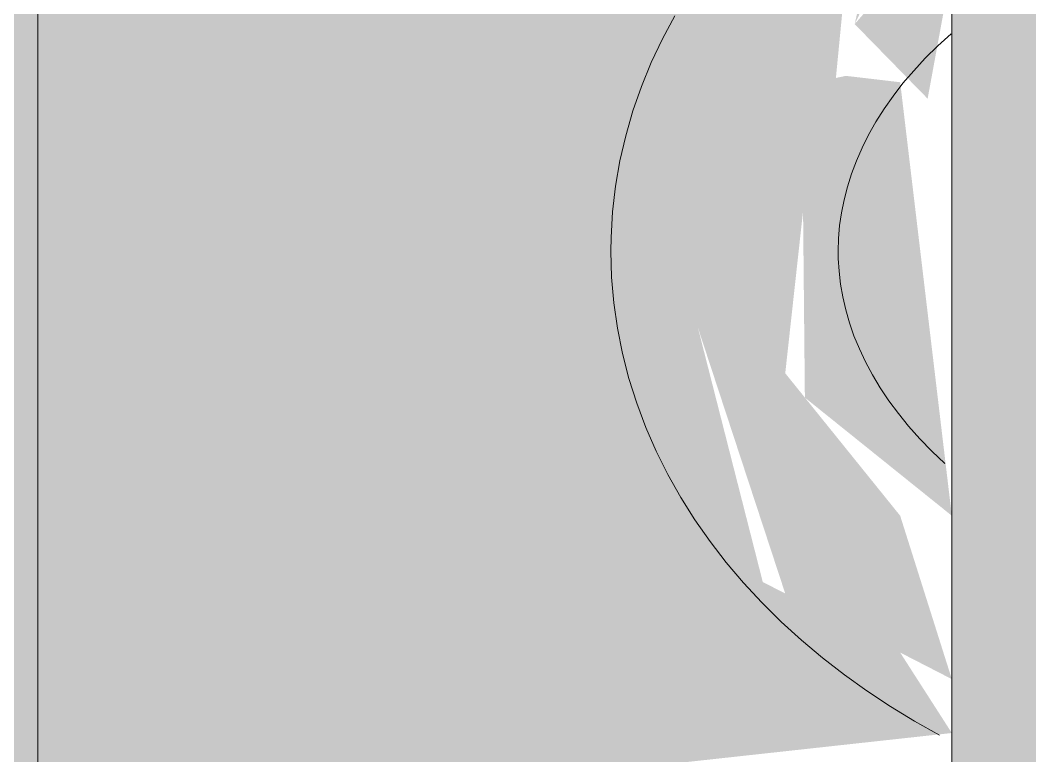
# Model space of a CAD drawing. Header units: inches. Extents: x -26493 to -10162, y -132 to 713.
# Drawn here: x -25623.693 to -25622.583, y 281.466 to 282.275 of the extents above; entities that cross this region are included whole.
import ezdxf

# ---------------------------------------------------------------- set-up
doc = ezdxf.new("R2010")
doc.units = ezdxf.units.IN
doc.header["$MEASUREMENT"] = 0
doc.layers.add('Q-SPCQ', color=91, linetype='Continuous', lineweight=9)

# ---------------------------------------------------------------- blocks, each defined once
blk = doc.blocks.new('Basketball_Backstop-Performance_Sports_Systems-3103-Ceiling_Hung - 27_-0_ to 27_-11 7_8_-652462-Section 13')
at = {"layer": 'Q-SPCQ'}
blk.add_hatch(color=256, dxfattribs=at).paths.add_polyline_path([(-25622.6688, 280.2291), (-25622.5438, 280.2291), (-25622.5438, 283.0146), (-25622.6688, 283.0146), (-25622.6688, 280.3525)], flags=0)
h = blk.add_hatch(color=256, dxfattribs=at)
h.paths.add_polyline_path([(-25625.1414, 281.375), (-25623.6739, 281.375), (-25623.6739, 282.875), (-25622.6688, 282.875), (-25622.6688, 282.955), (-25664.1669, 282.955), (-25664.8116, 281.375), (-25625.1803, 281.375)], flags=0)
h.paths.add_polyline_path([(-25620.6739, 281.375), (-25574.1739, 281.375), (-25574.1739, 282.955), (-25621.6688, 282.955), (-25621.6688, 282.875), (-25620.6739, 282.875), (-25620.6739, 281.7628)], flags=0)
h.paths.add_polyline_path([(-25670.1739, 281.375), (-25668.8263, 281.4228), (-25668.5521, 281.9883), (-25668.3143, 282.2839), (-25667.7236, 282.6735), (-25667.0338, 282.955), (-25670.1739, 282.955), (-25670.1739, 281.4228)], flags=0)
h.paths.add_polyline_path([(-25622.4813, 281.9148), (-25622.5361, 282.2221), (-25622.5361, 282.0279), (-25622.4987, 281.9375)], flags=0)
h.paths.add_polyline_path([(-25621.8563, 281.9282), (-25621.8117, 282.0279), (-25621.8117, 282.2221), (-25621.8563, 282.2221), (-25621.8563, 281.9375)], flags=0)
h = blk.add_hatch(color=256, dxfattribs=at)
h.paths.add_polyline_path([(-25622.8304, 282.0829), (-25622.9238, 282.2766), (-25622.8467, 282.2703), (-25622.8416, 282.211)], flags=0)
h.paths.add_polyline_path([(-25622.7756, 282.2703), (-25622.7076, 282.4125), (-25622.754, 282.3631), (-25622.7745, 282.2754)], flags=0)
h.paths.add_polyline_path([(-25623.6739, 281.375), (-25623.1063, 281.375), (-25623.1063, 281.4427), (-25622.6688, 281.4906), (-25622.7256, 281.5791), (-25622.8767, 281.6567), (-25622.948, 281.9363), (-25622.8324, 282.0646), (-25622.8304, 281.8595), (-25622.6688, 281.7296), (-25622.7256, 282.2064), (-25622.7853, 282.2134), (-25622.8322, 282.2035), (-25622.8118, 282.3802), (-25622.6688, 282.6237), (-25622.6688, 282.875), (-25623.6739, 282.875), (-25623.6739, 282.6964)], flags=0)
h.paths.add_polyline_path([(-25621.612, 282.4853), (-25621.4962, 282.2628), (-25621.5534, 282.2202), (-25621.5996, 282.432)], flags=0)
h.paths.add_polyline_path([(-25621.5072, 282.0829), (-25621.4454, 282.3006), (-25621.3896, 282.2582), (-25621.4856, 282.1151)], flags=0)
h.paths.add_polyline_path([(-25620.8216, 281.375), (-25620.6739, 281.375), (-25620.6739, 282.875), (-25621.6688, 282.875), (-25621.612, 282.3282), (-25621.5619, 282.2703), (-25621.6595, 282.2179), (-25621.6688, 282.1343), (-25621.612, 281.7296), (-25621.491, 281.9363), (-25621.4609, 282.0252), (-25621.4024, 281.8863), (-25621.5272, 281.6226), (-25621.6688, 281.5244), (-25621.6385, 281.4255), (-25621.2313, 281.375)], flags=0)
h.paths.add_polyline_path([(-25621.844, 281.6325), (-25621.7938, 281.7014), (-25621.7938, 282.3525), (-25621.8492, 282.3125), (-25621.7989, 282.125), (-25621.844, 281.7014)], flags=0)
h = blk.add_hatch(color=256, dxfattribs=at)
h.paths.add_polyline_path([(-25622.7756, 282.2703), (-25622.6954, 282.1883), (-25622.6688, 282.3329), (-25622.6954, 282.3631)], flags=0)
h.paths.add_polyline_path([(-25622.8105, 282.0646), (-25622.7756, 282.4243), (-25622.8425, 282.2703), (-25622.8134, 282.0829)], flags=0)
h.paths.add_polyline_path([(-25621.612, 282.4853), (-25621.6688, 282.4853), (-25621.6353, 282.1766), (-25621.5619, 282.2703), (-25621.6422, 282.3631)], flags=0)
h.paths.add_polyline_path([(-25621.527, 282.0646), (-25621.5072, 282.3575), (-25621.5836, 282.3631), (-25621.5301, 282.0829)], flags=0)
h.paths.add_polyline_path([(-25621.5072, 282.0829), (-25621.3896, 282.2582), (-25621.4856, 282.3312)], flags=0)
h.paths.add_polyline_path([(-25622.8304, 282.0829), (-25622.852, 282.3312), (-25622.948, 282.2582)], flags=0)
h.paths.add_polyline_path([(-25621.7938, 282.3525), (-25621.7938, 282.3959), (-25621.8563, 282.3708)], flags=0)
h = blk.add_hatch(color=256, dxfattribs=at)
h.paths.add_polyline_path([(-25622.6688, 281.5499), (-25622.7256, 281.7296), (-25622.852, 281.8863), (-25622.8304, 282.0829), (-25622.948, 281.9363), (-25622.852, 281.644), (-25622.7256, 281.5791)], flags=0)
h.paths.add_polyline_path([(-25621.6688, 281.5499), (-25621.4609, 281.6567), (-25621.3896, 281.9363), (-25621.5072, 282.0829), (-25621.5072, 281.8595), (-25621.6688, 281.5741)], flags=0)
for p, q in [((-25622.6688, 280.2291), (-25622.6688, 283.0146)), ((-25623.6739, 282.875), (-25623.6739, 281.375))]:
    blk.add_line(p, q, dxfattribs=at)
at = {"layer": 'Q-SPCQ', "flags": 128}
for points in [[(-25622.9736, 282.2796), (-25622.9871, 282.2542), (-25622.9994, 282.2282), (-25623.0102, 282.2018), (-25623.0196, 282.1749), (-25623.0274, 282.1476), (-25623.0338, 282.1199), (-25623.0386, 282.092), (-25623.0419, 282.0639), (-25623.0436, 282.0356), (-25623.0438, 282.0204)], [(-25622.7938, 282.0204), (-25622.7934, 282.0345), (-25622.7922, 282.0487), (-25622.7902, 282.0628), (-25622.7873, 282.077), (-25622.7837, 282.0913), (-25622.7792, 282.1055), (-25622.7738, 282.1198), (-25622.7675, 282.1341), (-25622.7604, 282.1485), (-25622.7523, 282.1627), (-25622.7433, 282.177), (-25622.7334, 282.1912), (-25622.7225, 282.2052), (-25622.7107, 282.2191), (-25622.698, 282.2329), (-25622.6843, 282.2464), (-25622.6697, 282.2597)], [(-25623.0438, 282.0204), (-25623.043, 281.9921), (-25623.0406, 281.9639), (-25623.0366, 281.9359), (-25623.0311, 281.9081), (-25623.024, 281.8806), (-25623.0154, 281.8534), (-25623.0054, 281.8267), (-25622.9939, 281.8005), (-25622.9811, 281.7748), (-25622.9669, 281.7497), (-25622.9514, 281.7252), (-25622.9347, 281.7014), (-25622.9168, 281.6782), (-25622.8978, 281.6557), (-25622.8776, 281.634), (-25622.8564, 281.613), (-25622.8343, 281.5928), (-25622.8111, 281.5734), (-25622.787, 281.5547), (-25622.7621, 281.5369), (-25622.7363, 281.5199), (-25622.7097, 281.5037), (-25622.6824, 281.4884)], [(-25622.6765, 281.7871), (-25622.6907, 281.8005), (-25622.7039, 281.8141), (-25622.7163, 281.828), (-25622.7276, 281.842), (-25622.7381, 281.8561), (-25622.7476, 281.8703), (-25622.7561, 281.8846), (-25622.7638, 281.8989), (-25622.7705, 281.9132), (-25622.7764, 281.9275), (-25622.7814, 281.9418), (-25622.7855, 281.956), (-25622.7887, 281.9702), (-25622.7912, 281.9844), (-25622.7928, 281.9986), (-25622.7937, 282.0127), (-25622.7938, 282.0204)]]:
    blk.add_lwpolyline(points, dxfattribs=at)

msp = doc.modelspace()

# ---------------------------------------------------------------- block references
at = {"layer": 'Q-SPCQ'}
msp.add_blockref('Basketball_Backstop-Performance_Sports_Systems-3103-Ceiling_Hung - 27_-0_ to 27_-11 7_8_-652462-Section 13', (0, 0), dxfattribs=at)

doc.saveas('drawing.dxf')
